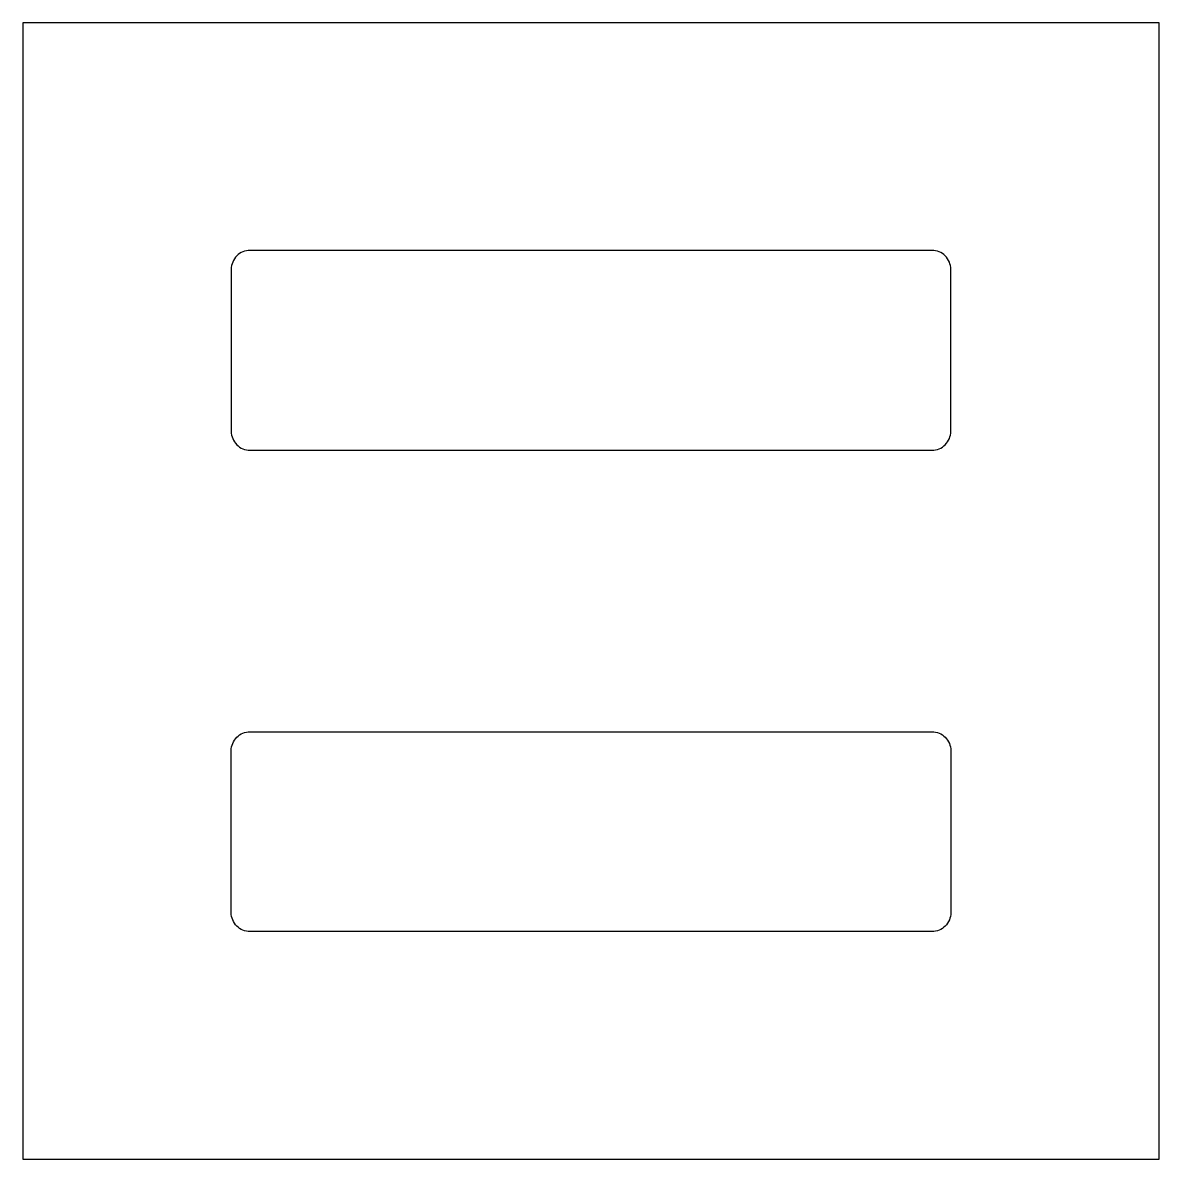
# Model space of a CAD drawing. Header units: millimetres. Extents: x 1756.7 to 1786.7, y 1758.3 to 1788.3.
import ezdxf

# ---------------------------------------------------------------- set-up
doc = ezdxf.new("R2010")
doc.units = ezdxf.units.MM
for name, color, linetype in [('glassOutline', 7, 'Continuous'), ('lightMask-large-lower', 2, 'Continuous'), ('lightMask-large-upper', 2, 'Continuous')]:
    doc.layers.add(name, color=color, linetype=linetype)

msp = doc.modelspace()

# ---------------------------------------------------------------- linework, layer by layer
at = {"layer": 'glassOutline'}
msp.add_lwpolyline([(1756.711, 1758.256), (1786.711, 1758.256), (1786.711, 1788.256), (1756.711, 1788.256)], close=True, dxfattribs=at)
at = {"layer": 'lightMask-large-lower'}
msp.add_lwpolyline([(1762.214, 1764.765), (1762.214, 1769.041, -0.414214), (1762.714, 1769.541), (1780.708, 1769.541, -0.414214), (1781.208, 1769.041), (1781.208, 1764.765, -0.414214), (1780.708, 1764.265), (1762.714, 1764.265, -0.414214)], format="xyb", close=True, dxfattribs=at)
at = {"layer": 'lightMask-large-upper'}
msp.add_lwpolyline([(1762.214, 1781.747), (1762.214, 1777.471, 0.414214), (1762.714, 1776.971), (1780.708, 1776.971, 0.414214), (1781.208, 1777.471), (1781.208, 1781.747, 0.414214), (1780.708, 1782.247), (1762.714, 1782.247, 0.414214)], format="xyb", close=True, dxfattribs=at)

doc.saveas('drawing.dxf')
